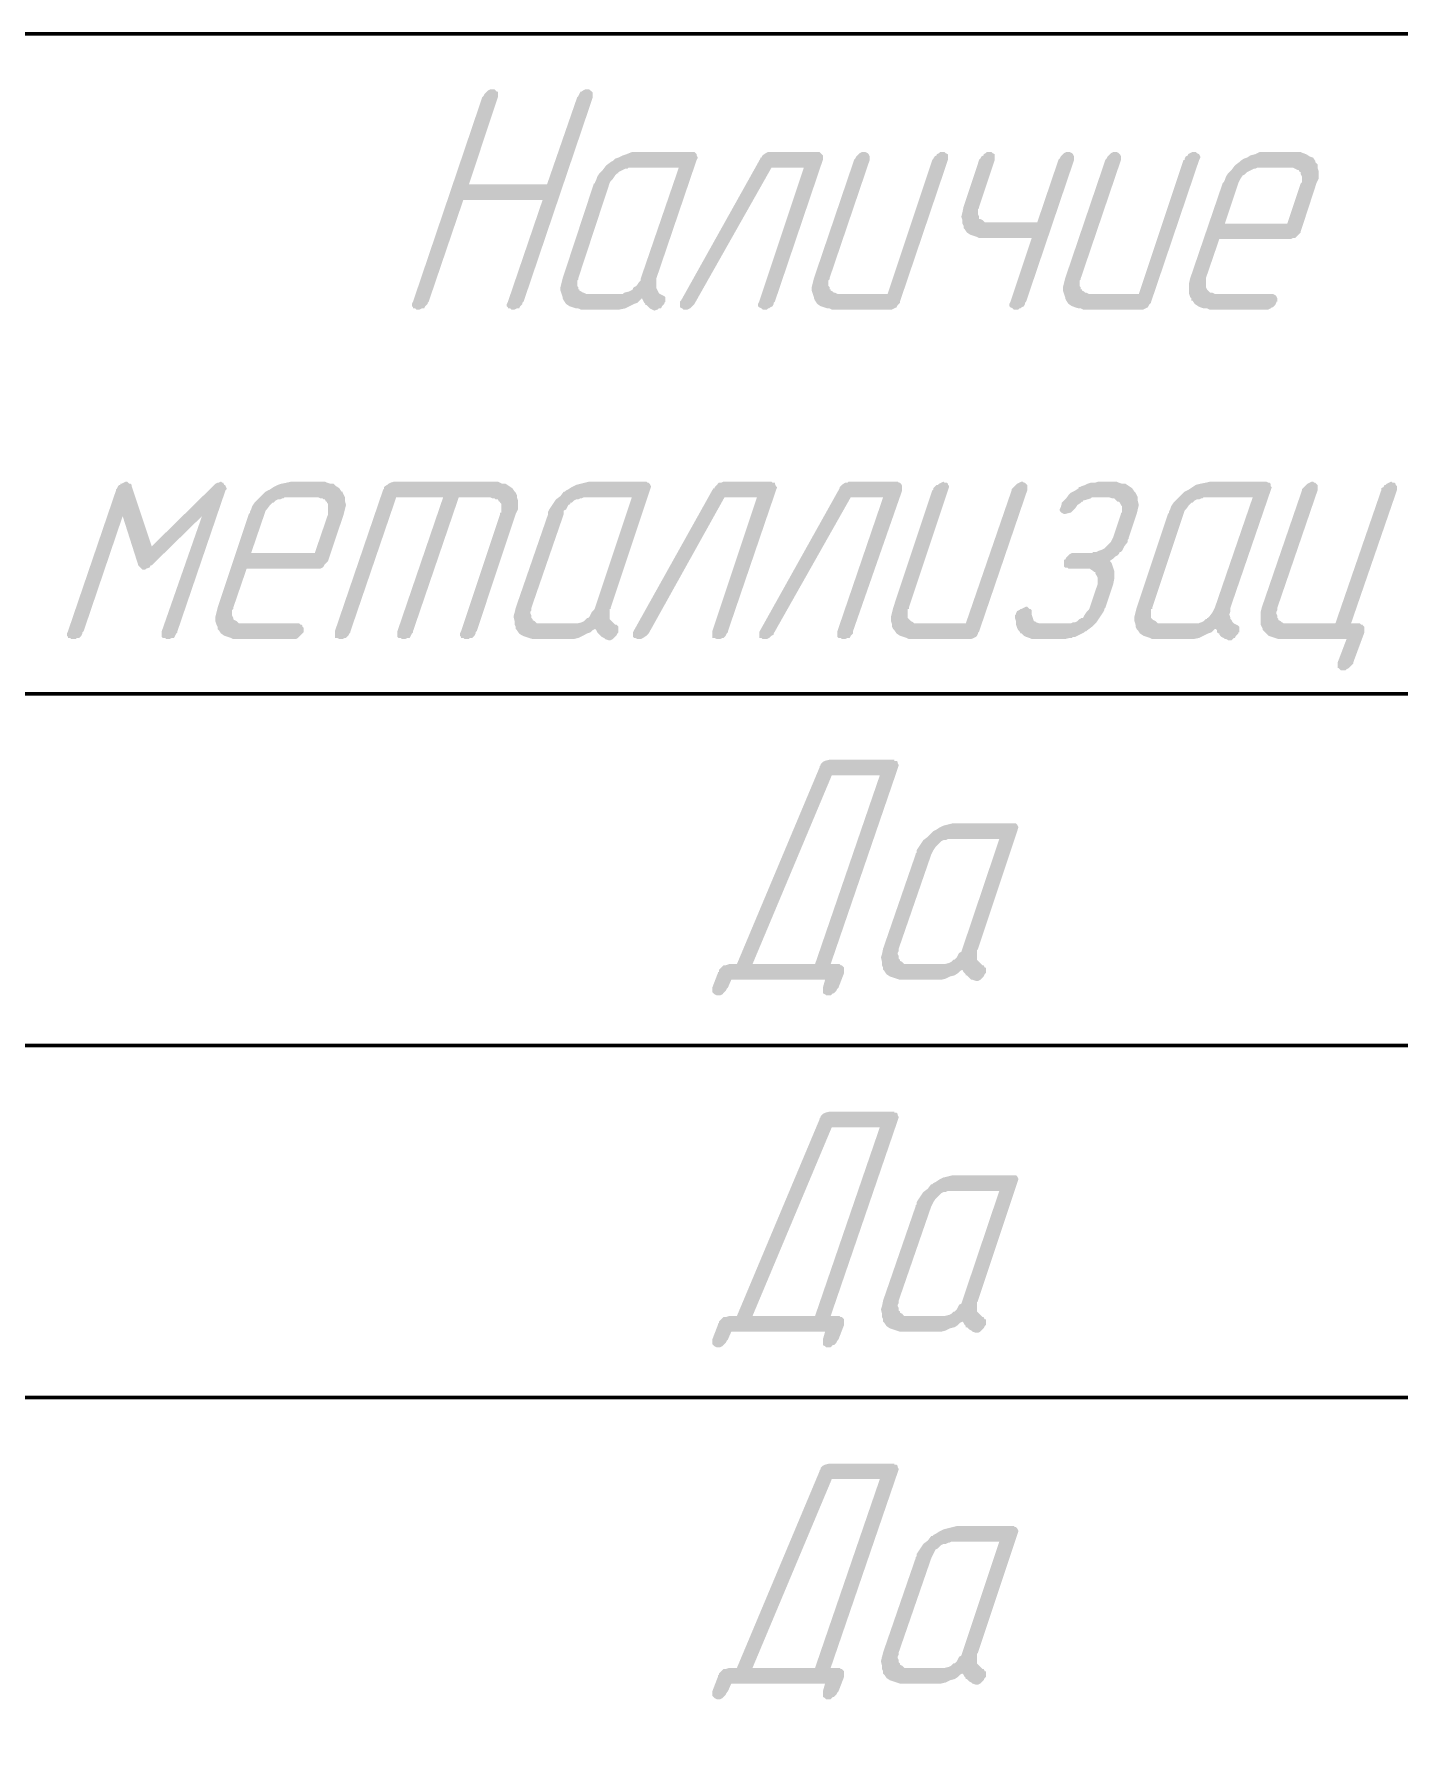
# Model space of a CAD drawing. Extents: x 260 to 1101, y 70 to 664.
# Drawn here: x 444.42 to 475.46, y 270.43 to 309.02 of the extents above; entities that cross this region are included whole.
import ezdxf

# ---------------------------------------------------------------- set-up
doc = ezdxf.new("R2010")
doc.units = 0
doc.header["$MEASUREMENT"] = 0
doc.layers.add('PDF _Геометрия', color=7, linetype='CONTINUOUS')
doc.layers.add('PDF _Сплошная заливка', color=7, linetype='CONTINUOUS')

msp = doc.modelspace()

# ---------------------------------------------------------------- hatches: boundary and pattern name
at = {"layer": 'PDF _Сплошная заливка', "transparency": 33554559}
for points in [[(457.055, 307.753), (457.08, 307.728), (457.106, 307.703), (457.106, 307.703), (457.131, 307.677), (457.131, 307.626), (457.131, 307.576), (455.557, 302.927), (455.532, 302.902), (455.532, 302.877), (455.481, 302.826), (455.455, 302.775), (455.43, 302.775), (455.405, 302.775), (455.354, 302.75), (455.303, 302.75), (455.303, 302.75), (455.278, 302.75), (455.252, 302.775), (455.201, 302.775), (455.201, 302.8), (455.176, 302.826), (455.176, 302.877), (455.201, 302.927), (455.989, 305.239), (454.186, 305.239), (453.399, 302.927), (453.373, 302.902), (453.373, 302.877), (453.322, 302.826), (453.297, 302.775), (453.272, 302.775), (453.246, 302.775), (453.196, 302.75), (453.145, 302.75), (453.145, 302.75), (453.119, 302.75), (453.094, 302.775), (453.043, 302.775), (453.043, 302.8), (453.018, 302.826), (453.018, 302.877), (453.043, 302.927), (454.617, 307.576), (454.617, 307.576), (454.643, 307.601), (454.668, 307.652), (454.719, 307.703), (454.719, 307.703), (454.719, 307.703), (454.744, 307.728), (454.795, 307.753), (454.846, 307.753), (454.871, 307.753), (454.897, 307.753), (454.922, 307.728), (454.948, 307.703), (454.973, 307.703), (454.973, 307.677), (454.973, 307.626), (454.973, 307.576), (454.313, 305.594), (456.09, 305.594), (456.776, 307.576), (456.776, 307.576), (456.801, 307.601), (456.826, 307.652), (456.852, 307.703), (456.877, 307.703), (456.877, 307.703), (456.903, 307.728), (456.953, 307.753), (457.004, 307.753), (457.03, 307.753)], [(462.286, 306.331), (462.311, 306.306), (462.336, 306.28), (462.362, 306.255), (462.362, 306.204), (462.362, 306.153), (461.27, 302.927), (461.245, 302.902), (461.245, 302.877), (461.219, 302.826), (461.168, 302.8), (461.143, 302.775), (461.118, 302.775), (461.092, 302.75), (461.016, 302.75), (461.016, 302.75), (460.991, 302.75), (460.965, 302.775), (460.914, 302.8), (460.914, 302.8), (460.889, 302.826), (460.889, 302.877), (460.914, 302.927), (461.93, 305.975), (461.194, 305.975), (459.442, 302.877), (459.442, 302.877), (459.442, 302.877), (459.391, 302.826), (459.34, 302.775), (459.289, 302.75), (459.239, 302.75), (459.239, 302.75), (459.188, 302.75), (459.162, 302.775), (459.112, 302.8), (459.112, 302.8), (459.112, 302.826), (459.112, 302.877), (459.112, 302.927), (459.137, 302.953), (460.94, 306.179), (460.94, 306.204), (460.965, 306.204), (460.991, 306.255), (461.067, 306.306), (461.118, 306.331), (461.168, 306.331), (462.26, 306.331)], [(465.129, 306.331), (465.155, 306.306), (465.206, 306.28), (465.206, 306.28), (465.206, 306.229), (465.206, 306.204), (465.206, 306.153), (464.114, 302.927), (464.114, 302.927), (464.114, 302.902), (464.088, 302.877), (464.063, 302.851), (464.038, 302.8), (463.987, 302.775), (463.936, 302.75), (463.885, 302.75), (462.565, 302.75), (462.514, 302.775), (462.463, 302.775), (462.387, 302.8), (462.311, 302.826), (462.235, 302.877), (462.184, 302.953), (462.184, 302.953), (462.159, 303.004), (462.159, 303.029), (462.133, 303.105), (462.108, 303.181), (462.108, 303.258), (462.133, 303.359), (462.159, 303.461), (463.073, 306.153), (463.073, 306.153), (463.098, 306.179), (463.123, 306.229), (463.149, 306.255), (463.174, 306.28), (463.2, 306.306), (463.25, 306.331), (463.301, 306.331), (463.301, 306.331), (463.327, 306.331), (463.377, 306.306), (463.403, 306.28), (463.403, 306.28), (463.428, 306.229), (463.428, 306.204), (463.428, 306.153), (462.514, 303.461), (462.514, 303.461), (462.514, 303.435), (462.489, 303.41), (462.489, 303.385), (462.489, 303.334), (462.489, 303.283), (462.514, 303.258), (462.514, 303.207), (462.539, 303.207), (462.539, 303.181), (462.59, 303.156), (462.616, 303.131), (462.641, 303.131), (462.692, 303.105), (462.743, 303.105), (463.834, 303.105), (464.85, 306.153), (464.85, 306.153), (464.875, 306.179), (464.901, 306.229), (464.952, 306.255), (464.952, 306.28), (465.002, 306.306), (465.028, 306.331), (465.079, 306.331), (465.104, 306.331)], [(467.973, 306.331), (468.024, 306.306), (468.049, 306.28), (468.049, 306.28), (468.075, 306.229), (468.075, 306.204), (468.075, 306.153), (466.983, 302.927), (466.958, 302.902), (466.958, 302.877), (466.932, 302.826), (466.881, 302.8), (466.856, 302.775), (466.831, 302.775), (466.805, 302.75), (466.729, 302.75), (466.729, 302.75), (466.704, 302.75), (466.678, 302.775), (466.627, 302.8), (466.627, 302.8), (466.602, 302.826), (466.602, 302.877), (466.627, 302.927), (467.11, 304.375), (465.967, 304.375), (465.916, 304.375), (465.866, 304.401), (465.79, 304.426), (465.713, 304.451), (465.637, 304.502), (465.586, 304.578), (465.586, 304.578), (465.561, 304.604), (465.561, 304.655), (465.536, 304.705), (465.536, 304.782), (465.51, 304.858), (465.536, 304.959), (465.561, 305.086), (465.916, 306.153), (465.916, 306.153), (465.942, 306.179), (465.967, 306.229), (466.018, 306.255), (466.018, 306.28), (466.069, 306.306), (466.094, 306.331), (466.145, 306.331), (466.17, 306.331), (466.196, 306.331), (466.221, 306.306), (466.272, 306.28), (466.272, 306.28), (466.272, 306.229), (466.272, 306.204), (466.272, 306.153), (465.916, 305.086), (465.916, 305.061), (465.916, 305.061), (465.891, 305.036), (465.891, 304.985), (465.891, 304.909), (465.916, 304.858), (465.916, 304.807), (465.942, 304.807), (465.942, 304.807), (465.993, 304.782), (466.018, 304.756), (466.043, 304.731), (466.094, 304.731), (466.145, 304.731), (467.237, 304.731), (467.719, 306.153), (467.719, 306.153), (467.745, 306.179), (467.77, 306.229), (467.795, 306.255), (467.821, 306.28), (467.846, 306.306), (467.897, 306.331), (467.948, 306.331)], [(470.842, 306.331), (470.868, 306.306), (470.919, 306.28), (470.919, 306.28), (470.944, 306.229), (470.944, 306.204), (470.919, 306.153), (469.827, 302.927), (469.827, 302.927), (469.827, 302.902), (469.801, 302.877), (469.776, 302.851), (469.751, 302.8), (469.7, 302.775), (469.649, 302.75), (469.598, 302.75), (468.278, 302.75), (468.227, 302.775), (468.176, 302.775), (468.1, 302.8), (468.024, 302.826), (467.948, 302.877), (467.897, 302.953), (467.897, 302.953), (467.872, 303.004), (467.872, 303.029), (467.846, 303.105), (467.821, 303.181), (467.821, 303.258), (467.846, 303.359), (467.872, 303.461), (468.786, 306.153), (468.786, 306.153), (468.811, 306.179), (468.836, 306.229), (468.862, 306.255), (468.887, 306.28), (468.913, 306.306), (468.963, 306.331), (469.014, 306.331), (469.04, 306.331), (469.04, 306.331), (469.09, 306.306), (469.116, 306.28), (469.116, 306.28), (469.141, 306.229), (469.141, 306.204), (469.141, 306.153), (468.227, 303.461), (468.227, 303.461), (468.227, 303.435), (468.202, 303.41), (468.202, 303.385), (468.202, 303.334), (468.202, 303.283), (468.227, 303.258), (468.227, 303.207), (468.253, 303.207), (468.253, 303.181), (468.303, 303.156), (468.329, 303.131), (468.354, 303.131), (468.405, 303.105), (468.456, 303.105), (469.547, 303.105), (470.563, 306.153), (470.588, 306.153), (470.588, 306.179), (470.614, 306.229), (470.665, 306.255), (470.665, 306.28), (470.715, 306.306), (470.766, 306.331), (470.792, 306.331), (470.817, 306.331)], [(448.701, 298.813), (448.727, 298.813), (448.752, 298.762), (448.778, 298.762), (448.778, 298.736), (448.803, 298.686), (448.803, 298.66), (448.778, 298.635), (447.686, 295.434), (447.686, 295.409), (447.66, 295.384), (447.635, 295.333), (447.61, 295.282), (447.584, 295.282), (447.559, 295.282), (447.508, 295.257), (447.457, 295.257), (447.457, 295.257), (447.432, 295.257), (447.406, 295.282), (447.356, 295.282), (447.33, 295.307), (447.33, 295.333), (447.33, 295.384), (447.33, 295.434), (448.244, 298.051), (447.102, 296.933), (447.102, 296.933), (447.076, 296.933), (447.051, 296.882), (446.975, 296.857), (446.949, 296.831), (446.924, 296.831), (446.899, 296.831), (446.873, 296.857), (446.848, 296.882), (446.822, 296.908), (446.797, 296.933), (446.441, 298.051), (445.553, 295.434), (445.527, 295.409), (445.527, 295.384), (445.502, 295.333), (445.451, 295.282), (445.451, 295.282), (445.4, 295.282), (445.375, 295.257), (445.299, 295.257), (445.299, 295.257), (445.274, 295.257), (445.248, 295.282), (445.197, 295.282), (445.197, 295.307), (445.172, 295.333), (445.172, 295.384), (445.197, 295.434), (446.289, 298.635), (446.289, 298.66), (446.315, 298.686), (446.34, 298.736), (446.365, 298.762), (446.391, 298.762), (446.391, 298.787), (446.416, 298.787), (446.467, 298.813), (446.518, 298.838), (446.543, 298.838), (446.569, 298.813), (446.594, 298.787), (446.594, 298.787), (446.619, 298.787), (446.645, 298.762), (446.645, 298.736), (447.102, 297.365), (448.498, 298.736), (448.498, 298.736), (448.498, 298.736), (448.549, 298.787), (448.6, 298.813), (448.625, 298.813), (448.676, 298.838), (448.676, 298.838)], [(455.024, 298.813), (455.075, 298.787), (455.151, 298.787), (455.227, 298.736), (455.303, 298.686), (455.354, 298.609), (455.354, 298.609), (455.379, 298.584), (455.405, 298.533), (455.405, 298.482), (455.43, 298.406), (455.43, 298.305), (455.43, 298.203), (455.379, 298.101), (454.491, 295.434), (454.465, 295.409), (454.465, 295.384), (454.44, 295.333), (454.389, 295.282), (454.364, 295.282), (454.338, 295.282), (454.313, 295.257), (454.237, 295.257), (454.237, 295.257), (454.211, 295.257), (454.186, 295.282), (454.135, 295.282), (454.135, 295.307), (454.11, 295.333), (454.11, 295.384), (454.135, 295.434), (455.024, 298.101), (455.024, 298.127), (455.049, 298.127), (455.049, 298.152), (455.049, 298.203), (455.049, 298.228), (455.049, 298.279), (455.049, 298.33), (455.024, 298.355), (455.024, 298.381), (454.998, 298.381), (454.973, 298.432), (454.922, 298.432), (454.897, 298.457), (454.846, 298.457), (454.795, 298.482), (454.084, 298.482), (453.043, 295.434), (453.043, 295.409), (453.018, 295.384), (452.992, 295.333), (452.967, 295.282), (452.942, 295.282), (452.916, 295.282), (452.865, 295.257), (452.815, 295.257), (452.815, 295.257), (452.789, 295.257), (452.764, 295.282), (452.713, 295.282), (452.688, 295.307), (452.688, 295.333), (452.688, 295.384), (452.688, 295.434), (453.729, 298.482), (452.662, 298.482), (451.621, 295.434), (451.621, 295.409), (451.596, 295.384), (451.571, 295.333), (451.52, 295.282), (451.52, 295.282), (451.494, 295.282), (451.444, 295.257), (451.393, 295.257), (451.393, 295.257), (451.367, 295.257), (451.317, 295.282), (451.266, 295.282), (451.266, 295.307), (451.266, 295.333), (451.266, 295.384), (451.266, 295.434), (452.358, 298.635), (452.358, 298.66), (452.383, 298.66), (452.383, 298.711), (452.408, 298.736), (452.459, 298.762), (452.485, 298.787), (452.535, 298.813), (452.612, 298.838), (454.973, 298.838)], [(461.219, 298.813), (461.27, 298.813), (461.27, 298.787), (461.295, 298.736), (461.321, 298.711), (461.295, 298.635), (460.203, 295.434), (460.203, 295.409), (460.178, 295.384), (460.153, 295.333), (460.102, 295.282), (460.102, 295.282), (460.077, 295.282), (460.026, 295.257), (459.975, 295.257), (459.95, 295.257), (459.95, 295.257), (459.899, 295.282), (459.848, 295.282), (459.848, 295.307), (459.848, 295.333), (459.848, 295.384), (459.848, 295.434), (460.864, 298.482), (460.127, 298.482), (458.401, 295.384), (458.401, 295.384), (458.375, 295.358), (458.35, 295.333), (458.274, 295.282), (458.223, 295.257), (458.172, 295.257), (458.172, 295.257), (458.147, 295.257), (458.096, 295.282), (458.071, 295.282), (458.045, 295.307), (458.045, 295.333), (458.045, 295.384), (458.045, 295.409), (458.071, 295.46), (459.873, 298.686), (459.899, 298.686), (459.899, 298.711), (459.95, 298.762), (460, 298.813), (460.051, 298.813), (460.102, 298.838), (461.194, 298.838)], [(464.088, 298.813), (464.114, 298.813), (464.139, 298.787), (464.165, 298.736), (464.165, 298.711), (464.165, 298.635), (463.047, 295.434), (463.047, 295.409), (463.047, 295.384), (462.997, 295.333), (462.971, 295.282), (462.946, 295.282), (462.92, 295.282), (462.87, 295.257), (462.819, 295.257), (462.819, 295.257), (462.793, 295.257), (462.768, 295.282), (462.717, 295.282), (462.692, 295.307), (462.692, 295.333), (462.692, 295.384), (462.692, 295.434), (463.733, 298.482), (462.997, 298.482), (461.245, 295.384), (461.245, 295.384), (461.245, 295.358), (461.194, 295.333), (461.143, 295.282), (461.092, 295.257), (461.041, 295.257), (461.016, 295.257), (460.991, 295.257), (460.965, 295.282), (460.914, 295.282), (460.914, 295.307), (460.914, 295.333), (460.914, 295.384), (460.914, 295.409), (460.94, 295.46), (462.743, 298.686), (462.743, 298.686), (462.743, 298.711), (462.793, 298.762), (462.87, 298.813), (462.92, 298.813), (462.946, 298.838), (464.063, 298.838)], [(466.932, 298.813), (466.958, 298.813), (466.983, 298.787), (467.008, 298.762), (467.008, 298.736), (467.008, 298.711), (467.008, 298.635), (465.916, 295.434), (465.916, 295.409), (465.891, 295.409), (465.891, 295.384), (465.866, 295.333), (465.84, 295.307), (465.79, 295.282), (465.739, 295.257), (465.663, 295.257), (464.368, 295.257), (464.317, 295.257), (464.266, 295.282), (464.19, 295.307), (464.114, 295.333), (464.038, 295.384), (463.987, 295.46), (463.987, 295.46), (463.961, 295.485), (463.936, 295.536), (463.936, 295.587), (463.911, 295.663), (463.911, 295.765), (463.936, 295.866), (463.961, 295.968), (464.85, 298.635), (464.875, 298.66), (464.875, 298.686), (464.901, 298.711), (464.952, 298.762), (464.977, 298.762), (465.002, 298.787), (465.053, 298.813), (465.104, 298.838), (465.104, 298.838), (465.129, 298.813), (465.18, 298.813), (465.206, 298.787), (465.206, 298.762), (465.231, 298.736), (465.231, 298.711), (465.206, 298.635), (464.317, 295.968), (464.317, 295.942), (464.291, 295.942), (464.291, 295.917), (464.291, 295.866), (464.291, 295.841), (464.291, 295.79), (464.291, 295.739), (464.317, 295.714), (464.342, 295.688), (464.342, 295.688), (464.368, 295.663), (464.418, 295.638), (464.444, 295.612), (464.495, 295.612), (464.545, 295.612), (465.612, 295.612), (466.653, 298.635), (466.653, 298.66), (466.678, 298.686), (466.704, 298.711), (466.754, 298.762), (466.754, 298.762), (466.78, 298.787), (466.831, 298.813), (466.881, 298.838), (466.907, 298.838)], [(469.09, 298.813), (469.167, 298.787), (469.243, 298.787), (469.319, 298.736), (469.395, 298.686), (469.446, 298.609), (469.446, 298.609), (469.471, 298.584), (469.497, 298.533), (469.522, 298.482), (469.522, 298.406), (469.547, 298.305), (469.522, 298.203), (469.497, 298.101), (469.319, 297.568), (469.319, 297.568), (469.319, 297.543), (469.294, 297.517), (469.294, 297.466), (469.217, 297.365), (469.167, 297.263), (469.167, 297.263), (469.141, 297.238), (469.116, 297.238), (469.09, 297.187), (469.065, 297.162), (469.014, 297.136), (468.963, 297.085), (468.887, 297.035), (468.887, 297.035), (468.913, 297.009), (468.938, 296.958), (468.963, 296.882), (468.989, 296.806), (468.989, 296.73), (468.989, 296.628), (468.963, 296.501), (468.786, 295.968), (468.76, 295.942), (468.76, 295.917), (468.735, 295.866), (468.684, 295.79), (468.633, 295.714), (468.583, 295.638), (468.481, 295.536), (468.379, 295.46), (468.379, 295.46), (468.354, 295.434), (468.329, 295.434), (468.303, 295.409), (468.253, 295.384), (468.202, 295.358), (468.151, 295.333), (468.1, 295.307), (468.075, 295.307), (468.049, 295.307), (468.024, 295.282), (467.973, 295.282), (467.872, 295.257), (467.77, 295.257), (467.211, 295.257), (467.161, 295.257), (467.11, 295.257), (467.059, 295.282), (466.983, 295.307), (466.932, 295.333), (466.881, 295.384), (466.881, 295.384), (466.856, 295.384), (466.831, 295.434), (466.805, 295.46), (466.78, 295.511), (466.754, 295.587), (466.754, 295.663), (466.729, 295.739), (466.729, 295.815), (466.754, 295.815), (466.754, 295.841), (466.78, 295.892), (466.831, 295.917), (466.831, 295.917), (466.856, 295.942), (466.881, 295.942), (466.932, 295.968), (466.983, 295.993), (467.008, 295.993), (467.034, 295.968), (467.059, 295.942), (467.084, 295.942), (467.11, 295.917), (467.11, 295.866), (467.11, 295.866), (467.11, 295.841), (467.11, 295.815), (467.135, 295.739), (467.161, 295.663), (467.186, 295.663), (467.211, 295.638), (467.288, 295.612), (467.364, 295.612), (467.922, 295.612), (467.973, 295.612), (467.999, 295.612), (468.049, 295.638), (468.1, 295.638), (468.151, 295.663), (468.202, 295.714), (468.227, 295.714), (468.227, 295.739), (468.278, 295.739), (468.303, 295.79), (468.354, 295.866), (468.405, 295.917), (468.43, 295.968), (468.608, 296.501), (468.608, 296.501), (468.608, 296.527), (468.608, 296.552), (468.608, 296.577), (468.608, 296.628), (468.608, 296.654), (468.583, 296.704), (468.557, 296.755), (468.557, 296.755), (468.557, 296.781), (468.532, 296.781), (468.506, 296.806), (468.43, 296.857), (468.379, 296.857), (468.329, 296.857), (467.948, 296.857), (467.922, 296.882), (467.872, 296.882), (467.846, 296.908), (467.846, 296.933), (467.846, 296.958), (467.846, 296.984), (467.846, 297.035), (467.846, 297.06), (467.872, 297.06), (467.897, 297.111), (467.922, 297.136), (467.948, 297.162), (467.973, 297.187), (468.024, 297.212), (468.1, 297.212), (468.481, 297.212), (468.506, 297.238), (468.532, 297.238), (468.583, 297.238), (468.633, 297.263), (468.71, 297.289), (468.76, 297.314), (468.76, 297.314), (468.786, 297.339), (468.811, 297.365), (468.836, 297.39), (468.913, 297.466), (468.938, 297.517), (468.963, 297.568), (469.141, 298.101), (469.141, 298.127), (469.167, 298.127), (469.167, 298.152), (469.167, 298.203), (469.167, 298.228), (469.167, 298.279), (469.141, 298.305), (469.116, 298.355), (469.116, 298.355), (469.09, 298.381), (469.065, 298.381), (469.04, 298.406), (469.014, 298.432), (468.989, 298.457), (468.938, 298.457), (468.862, 298.482), (468.481, 298.482), (468.456, 298.457), (468.379, 298.432), (468.278, 298.406), (468.278, 298.406), (468.278, 298.381), (468.253, 298.381), (468.227, 298.355), (468.151, 298.305), (468.1, 298.228), (468.075, 298.203), (468.075, 298.203), (468.049, 298.178), (467.999, 298.127), (467.973, 298.127), (467.872, 298.101), (467.872, 298.101), (467.846, 298.101), (467.795, 298.127), (467.77, 298.152), (467.77, 298.152), (467.745, 298.178), (467.745, 298.203), (467.77, 298.254), (467.795, 298.33), (467.795, 298.355), (467.821, 298.381), (467.846, 298.406), (467.897, 298.457), (467.948, 298.533), (467.999, 298.584), (468.1, 298.635), (468.176, 298.686), (468.176, 298.711), (468.202, 298.711), (468.253, 298.736), (468.329, 298.762), (468.379, 298.787), (468.456, 298.813), (468.557, 298.813), (468.633, 298.838), (469.04, 298.838)], [(475.311, 298.813), (475.362, 298.813), (475.387, 298.787), (475.387, 298.762), (475.413, 298.736), (475.413, 298.711), (475.413, 298.635), (474.372, 295.612), (474.575, 295.612), (474.6, 295.587), (474.626, 295.587), (474.651, 295.561), (474.676, 295.536), (474.676, 295.485), (474.676, 295.409), (474.422, 294.723), (474.422, 294.698), (474.397, 294.672), (474.372, 294.647), (474.321, 294.596), (474.321, 294.596), (474.27, 294.571), (474.245, 294.545), (474.194, 294.545), (474.169, 294.545), (474.143, 294.545), (474.118, 294.571), (474.092, 294.596), (474.067, 294.596), (474.067, 294.622), (474.067, 294.672), (474.067, 294.723), (474.27, 295.257), (472.772, 295.257), (472.721, 295.257), (472.645, 295.282), (472.569, 295.307), (472.493, 295.333), (472.442, 295.384), (472.366, 295.46), (472.366, 295.46), (472.366, 295.485), (472.34, 295.536), (472.315, 295.587), (472.315, 295.663), (472.315, 295.765), (472.315, 295.866), (472.34, 295.968), (473.255, 298.635), (473.255, 298.66), (473.28, 298.686), (473.305, 298.711), (473.356, 298.762), (473.356, 298.762), (473.381, 298.787), (473.432, 298.813), (473.483, 298.838), (473.508, 298.838), (473.534, 298.813), (473.559, 298.813), (473.585, 298.787), (473.61, 298.762), (473.61, 298.736), (473.61, 298.711), (473.61, 298.635), (472.696, 295.968), (472.696, 295.942), (472.696, 295.942), (472.696, 295.917), (472.671, 295.866), (472.671, 295.841), (472.696, 295.79), (472.696, 295.739), (472.721, 295.714), (472.721, 295.688), (472.721, 295.688), (472.772, 295.663), (472.797, 295.638), (472.848, 295.612), (472.899, 295.612), (472.924, 295.612), (474.016, 295.612), (475.057, 298.635), (475.057, 298.66), (475.057, 298.686), (475.108, 298.711), (475.134, 298.762), (475.159, 298.762), (475.184, 298.787), (475.235, 298.813), (475.286, 298.838), (475.286, 298.838)]]:
    msp.add_hatch(color=256, dxfattribs=at).paths.add_polyline_path(points)
h = msp.add_hatch(color=256, dxfattribs=at)
h.paths.add_polyline_path([(459.086, 305.975), (457.969, 305.975), (457.944, 305.975), (457.918, 305.95), (457.868, 305.95), (457.817, 305.925), (457.766, 305.899), (457.715, 305.874), (457.715, 305.848), (457.69, 305.848), (457.664, 305.823), (457.639, 305.798), (457.588, 305.721), (457.537, 305.671), (457.512, 305.62), (456.801, 303.461), (456.801, 303.461), (456.801, 303.435), (456.776, 303.41), (456.776, 303.385), (456.776, 303.334), (456.776, 303.283), (456.801, 303.258), (456.801, 303.207), (456.826, 303.207), (456.826, 303.181), (456.877, 303.156), (456.903, 303.131), (456.928, 303.131), (456.979, 303.105), (457.03, 303.105), (457.766, 303.105), (457.817, 303.105), (457.842, 303.131), (457.944, 303.156), (457.994, 303.181), (458.045, 303.207), (458.045, 303.207), (458.045, 303.232), (458.071, 303.258), (458.121, 303.283), (458.172, 303.359), (458.223, 303.41), (458.223, 303.461)], flags=0)
h.paths.add_polyline_path([(459.442, 306.331), (459.467, 306.306), (459.493, 306.28), (459.493, 306.255), (459.518, 306.204), (459.493, 306.153), (458.578, 303.461), (458.578, 303.461), (458.578, 303.435), (458.578, 303.41), (458.578, 303.385), (458.578, 303.308), (458.578, 303.232), (458.578, 303.232), (458.578, 303.232), (458.604, 303.181), (458.629, 303.131), (458.655, 303.105), (458.705, 303.08), (458.705, 303.08), (458.705, 303.08), (458.756, 303.054), (458.782, 303.029), (458.782, 303.004), (458.782, 302.953), (458.782, 302.927), (458.756, 302.902), (458.756, 302.877), (458.705, 302.826), (458.68, 302.775), (458.655, 302.775), (458.629, 302.775), (458.604, 302.75), (458.528, 302.724), (458.477, 302.75), (458.477, 302.75), (458.426, 302.775), (458.401, 302.8), (458.35, 302.851), (458.325, 302.851), (458.325, 302.877), (458.299, 302.902), (458.299, 302.902), (458.274, 302.953), (458.248, 303.004), (458.223, 302.978), (458.198, 302.953), (458.147, 302.902), (458.071, 302.877), (457.969, 302.826), (457.868, 302.775), (457.741, 302.75), (457.639, 302.75), (456.852, 302.75), (456.801, 302.775), (456.75, 302.775), (456.674, 302.8), (456.598, 302.826), (456.522, 302.877), (456.471, 302.953), (456.471, 302.953), (456.446, 303.004), (456.446, 303.029), (456.42, 303.105), (456.395, 303.181), (456.395, 303.258), (456.42, 303.359), (456.446, 303.461), (457.157, 305.62), (457.182, 305.62), (457.182, 305.645), (457.207, 305.696), (457.233, 305.772), (457.284, 305.848), (457.36, 305.925), (457.436, 306.026), (457.537, 306.102), (457.537, 306.102), (457.588, 306.128), (457.639, 306.179), (457.715, 306.204), (457.817, 306.255), (457.893, 306.28), (458.02, 306.331), (458.121, 306.331), (459.416, 306.331)], flags=0)
h = msp.add_hatch(color=256, dxfattribs=at)
h.paths.add_polyline_path([(473.001, 305.975), (472.264, 305.975), (472.239, 305.975), (472.188, 305.95), (472.163, 305.95), (472.112, 305.925), (472.061, 305.899), (472.01, 305.874), (471.985, 305.848), (471.985, 305.848), (471.96, 305.823), (471.909, 305.798), (471.858, 305.721), (471.833, 305.671), (471.807, 305.62), (471.503, 304.705), (472.924, 304.705), (473.229, 305.62), (473.229, 305.62), (473.255, 305.645), (473.255, 305.671), (473.255, 305.696), (473.255, 305.747), (473.255, 305.772), (473.229, 305.823), (473.229, 305.874), (473.229, 305.874), (473.204, 305.874), (473.178, 305.925), (473.153, 305.925), (473.102, 305.95), (473.051, 305.975)], flags=0)
h.paths.add_polyline_path([(473.229, 306.331), (473.28, 306.306), (473.356, 306.28), (473.432, 306.229), (473.508, 306.204), (473.559, 306.128), (473.559, 306.102), (473.585, 306.077), (473.61, 306.052), (473.61, 305.975), (473.635, 305.899), (473.635, 305.823), (473.635, 305.721), (473.585, 305.62), (473.229, 304.528), (473.229, 304.528), (473.229, 304.502), (473.204, 304.477), (473.178, 304.451), (473.153, 304.426), (473.102, 304.375), (473.051, 304.375), (473.001, 304.35), (471.376, 304.35), (471.071, 303.461), (471.071, 303.461), (471.071, 303.435), (471.071, 303.41), (471.071, 303.385), (471.071, 303.334), (471.071, 303.283), (471.071, 303.258), (471.096, 303.207), (471.096, 303.207), (471.122, 303.181), (471.147, 303.156), (471.172, 303.131), (471.223, 303.131), (471.274, 303.105), (471.325, 303.105), (472.569, 303.105), (472.594, 303.105), (472.645, 303.08), (472.671, 303.054), (472.671, 303.054), (472.696, 303.004), (472.696, 302.978), (472.696, 302.927), (472.671, 302.927), (472.671, 302.902), (472.645, 302.851), (472.594, 302.8), (472.569, 302.8), (472.544, 302.775), (472.493, 302.75), (472.442, 302.75), (471.147, 302.75), (471.096, 302.775), (471.02, 302.775), (470.944, 302.8), (470.893, 302.826), (470.817, 302.877), (470.766, 302.953), (470.741, 302.953), (470.741, 303.004), (470.715, 303.029), (470.69, 303.105), (470.69, 303.181), (470.69, 303.258), (470.69, 303.359), (470.715, 303.461), (471.452, 305.62), (471.452, 305.62), (471.477, 305.645), (471.503, 305.696), (471.528, 305.772), (471.579, 305.848), (471.655, 305.925), (471.731, 306.026), (471.833, 306.102), (471.833, 306.102), (471.858, 306.128), (471.934, 306.179), (472.01, 306.204), (472.087, 306.255), (472.188, 306.28), (472.29, 306.331), (472.417, 306.331), (473.178, 306.331)], flags=0)
h = msp.add_hatch(color=256, dxfattribs=at)
h.paths.add_polyline_path([(450.885, 298.482), (450.123, 298.482), (450.098, 298.457), (450.072, 298.457), (450.022, 298.432), (449.971, 298.432), (449.92, 298.406), (449.869, 298.355), (449.869, 298.355), (449.844, 298.355), (449.819, 298.33), (449.793, 298.305), (449.717, 298.203), (449.692, 298.178), (449.666, 298.101), (449.362, 297.212), (450.809, 297.212), (451.113, 298.101), (451.113, 298.127), (451.113, 298.127), (451.113, 298.152), (451.113, 298.203), (451.113, 298.228), (451.113, 298.279), (451.113, 298.33), (451.088, 298.355), (451.088, 298.381), (451.063, 298.381), (451.037, 298.432), (451.012, 298.432), (450.987, 298.457), (450.936, 298.457)], flags=0)
h.paths.add_polyline_path([(451.088, 298.813), (451.164, 298.787), (451.24, 298.787), (451.291, 298.736), (451.367, 298.686), (451.418, 298.609), (451.444, 298.609), (451.444, 298.584), (451.469, 298.533), (451.494, 298.482), (451.494, 298.406), (451.52, 298.305), (451.494, 298.203), (451.469, 298.101), (451.113, 297.035), (451.113, 297.035), (451.088, 297.009), (451.063, 296.984), (451.037, 296.958), (451.012, 296.908), (450.987, 296.882), (450.936, 296.857), (450.86, 296.857), (449.26, 296.857), (448.955, 295.968), (448.955, 295.942), (448.955, 295.942), (448.93, 295.917), (448.93, 295.866), (448.93, 295.841), (448.93, 295.79), (448.955, 295.739), (448.955, 295.714), (448.981, 295.688), (448.981, 295.688), (449.031, 295.663), (449.057, 295.638), (449.082, 295.612), (449.133, 295.612), (449.184, 295.612), (450.453, 295.612), (450.479, 295.587), (450.504, 295.587), (450.529, 295.561), (450.529, 295.536), (450.555, 295.511), (450.555, 295.46), (450.555, 295.434), (450.555, 295.409), (450.529, 295.384), (450.504, 295.358), (450.453, 295.307), (450.453, 295.307), (450.428, 295.282), (450.377, 295.257), (450.326, 295.257), (449.006, 295.257), (448.955, 295.257), (448.904, 295.282), (448.828, 295.307), (448.752, 295.333), (448.676, 295.384), (448.625, 295.46), (448.625, 295.46), (448.6, 295.485), (448.6, 295.536), (448.574, 295.587), (448.549, 295.663), (448.549, 295.765), (448.574, 295.866), (448.6, 295.968), (449.311, 298.101), (449.336, 298.127), (449.336, 298.152), (449.362, 298.203), (449.387, 298.279), (449.438, 298.355), (449.514, 298.432), (449.59, 298.508), (449.692, 298.609), (449.692, 298.609), (449.742, 298.635), (449.793, 298.66), (449.869, 298.711), (449.971, 298.762), (450.047, 298.787), (450.174, 298.813), (450.276, 298.838), (451.037, 298.838)], flags=0)
h = msp.add_hatch(color=256, dxfattribs=at)
h.paths.add_polyline_path([(458.02, 298.482), (456.928, 298.482), (456.877, 298.457), (456.852, 298.457), (456.801, 298.432), (456.75, 298.432), (456.7, 298.406), (456.649, 298.355), (456.649, 298.355), (456.623, 298.355), (456.623, 298.33), (456.573, 298.305), (456.522, 298.203), (456.471, 298.178), (456.471, 298.101), (455.735, 295.968), (455.735, 295.942), (455.735, 295.942), (455.735, 295.917), (455.709, 295.866), (455.709, 295.841), (455.735, 295.79), (455.735, 295.739), (455.76, 295.714), (455.76, 295.688), (455.76, 295.688), (455.811, 295.663), (455.836, 295.638), (455.862, 295.612), (455.912, 295.612), (455.963, 295.612), (456.725, 295.612), (456.75, 295.612), (456.776, 295.612), (456.877, 295.638), (456.928, 295.663), (456.979, 295.714), (456.979, 295.714), (457.004, 295.739), (457.03, 295.739), (457.055, 295.765), (457.106, 295.866), (457.157, 295.917), (457.182, 295.968)], flags=0)
h.paths.add_polyline_path([(458.375, 298.813), (458.401, 298.813), (458.426, 298.787), (458.452, 298.736), (458.452, 298.711), (458.426, 298.635), (457.537, 295.968), (457.537, 295.942), (457.512, 295.942), (457.512, 295.917), (457.512, 295.892), (457.512, 295.815), (457.512, 295.739), (457.512, 295.739), (457.512, 295.714), (457.537, 295.688), (457.588, 295.638), (457.614, 295.612), (457.639, 295.587), (457.639, 295.587), (457.664, 295.587), (457.69, 295.561), (457.715, 295.536), (457.715, 295.511), (457.715, 295.46), (457.715, 295.409), (457.715, 295.409), (457.69, 295.384), (457.664, 295.333), (457.614, 295.282), (457.614, 295.282), (457.588, 295.257), (457.537, 295.231), (457.487, 295.231), (457.41, 295.257), (457.41, 295.257), (457.385, 295.282), (457.334, 295.307), (457.284, 295.358), (457.284, 295.358), (457.258, 295.384), (457.258, 295.384), (457.233, 295.409), (457.207, 295.46), (457.182, 295.485), (457.182, 295.485), (457.131, 295.46), (457.08, 295.409), (457.004, 295.384), (456.903, 295.333), (456.801, 295.282), (456.7, 295.257), (456.573, 295.257), (455.811, 295.257), (455.76, 295.257), (455.684, 295.282), (455.608, 295.307), (455.532, 295.333), (455.455, 295.384), (455.405, 295.46), (455.405, 295.46), (455.379, 295.485), (455.379, 295.536), (455.354, 295.587), (455.354, 295.663), (455.328, 295.765), (455.354, 295.866), (455.379, 295.968), (456.116, 298.101), (456.116, 298.127), (456.116, 298.152), (456.141, 298.203), (456.192, 298.279), (456.242, 298.355), (456.293, 298.432), (456.395, 298.508), (456.471, 298.609), (456.496, 298.609), (456.522, 298.635), (456.573, 298.66), (456.649, 298.711), (456.75, 298.762), (456.852, 298.787), (456.953, 298.813), (457.055, 298.838), (458.35, 298.838)], flags=0)
h = msp.add_hatch(color=256, dxfattribs=at)
h.paths.add_polyline_path([(472.137, 298.482), (471.02, 298.482), (470.995, 298.457), (470.969, 298.457), (470.919, 298.432), (470.868, 298.432), (470.817, 298.406), (470.766, 298.355), (470.766, 298.355), (470.741, 298.355), (470.715, 298.33), (470.69, 298.305), (470.614, 298.203), (470.588, 298.178), (470.563, 298.101), (469.852, 295.968), (469.852, 295.942), (469.827, 295.942), (469.827, 295.917), (469.827, 295.866), (469.827, 295.841), (469.827, 295.79), (469.827, 295.739), (469.852, 295.714), (469.878, 295.688), (469.878, 295.688), (469.928, 295.663), (469.954, 295.638), (469.979, 295.612), (470.03, 295.612), (470.081, 295.612), (470.817, 295.612), (470.842, 295.612), (470.893, 295.612), (470.969, 295.638), (471.02, 295.663), (471.071, 295.714), (471.096, 295.714), (471.096, 295.739), (471.122, 295.739), (471.147, 295.765), (471.223, 295.866), (471.249, 295.917), (471.274, 295.968)], flags=0)
h.paths.add_polyline_path([(472.493, 298.813), (472.518, 298.813), (472.544, 298.787), (472.544, 298.736), (472.569, 298.711), (472.544, 298.635), (471.629, 295.968), (471.629, 295.942), (471.629, 295.942), (471.629, 295.917), (471.629, 295.892), (471.604, 295.815), (471.629, 295.739), (471.629, 295.739), (471.629, 295.714), (471.655, 295.688), (471.68, 295.638), (471.706, 295.612), (471.756, 295.587), (471.756, 295.587), (471.756, 295.587), (471.807, 295.561), (471.833, 295.536), (471.833, 295.511), (471.833, 295.46), (471.833, 295.409), (471.807, 295.409), (471.807, 295.384), (471.756, 295.333), (471.731, 295.282), (471.706, 295.282), (471.68, 295.257), (471.655, 295.231), (471.579, 295.231), (471.528, 295.257), (471.503, 295.257), (471.477, 295.282), (471.426, 295.307), (471.376, 295.358), (471.376, 295.358), (471.376, 295.384), (471.35, 295.384), (471.325, 295.409), (471.325, 295.46), (471.299, 295.485), (471.274, 295.485), (471.249, 295.46), (471.198, 295.409), (471.122, 295.384), (471.02, 295.333), (470.919, 295.282), (470.792, 295.257), (470.665, 295.257), (469.903, 295.257), (469.852, 295.257), (469.801, 295.282), (469.725, 295.307), (469.649, 295.333), (469.573, 295.384), (469.522, 295.46), (469.522, 295.46), (469.497, 295.485), (469.471, 295.536), (469.471, 295.587), (469.446, 295.663), (469.446, 295.765), (469.471, 295.866), (469.497, 295.968), (470.208, 298.101), (470.233, 298.127), (470.233, 298.152), (470.258, 298.203), (470.284, 298.279), (470.335, 298.355), (470.411, 298.432), (470.487, 298.508), (470.588, 298.609), (470.588, 298.609), (470.639, 298.635), (470.69, 298.66), (470.766, 298.711), (470.842, 298.762), (470.944, 298.787), (471.071, 298.813), (471.172, 298.838), (472.442, 298.838)], flags=0)
h = msp.add_hatch(color=256, dxfattribs=at)
h.paths.add_polyline_path([(463.657, 292.158), (462.565, 292.158), (460.762, 287.865), (462.184, 287.865)], flags=0)
h.paths.add_polyline_path([(463.987, 292.488), (464.038, 292.488), (464.063, 292.463), (464.063, 292.437), (464.088, 292.386), (464.063, 292.31), (462.539, 287.865), (462.717, 287.865), (462.743, 287.865), (462.768, 287.84), (462.793, 287.84), (462.819, 287.814), (462.844, 287.789), (462.844, 287.738), (462.844, 287.662), (462.717, 287.332), (462.717, 287.332), (462.692, 287.306), (462.666, 287.256), (462.616, 287.205), (462.59, 287.205), (462.565, 287.179), (462.539, 287.154), (462.489, 287.154), (462.463, 287.154), (462.438, 287.154), (462.413, 287.179), (462.362, 287.205), (462.362, 287.205), (462.362, 287.23), (462.362, 287.281), (462.362, 287.332), (462.413, 287.51), (460.28, 287.51), (460.203, 287.332), (460.203, 287.332), (460.178, 287.306), (460.153, 287.256), (460.102, 287.205), (460.102, 287.205), (460.077, 287.179), (460.026, 287.154), (459.975, 287.154), (459.975, 287.154), (459.95, 287.154), (459.899, 287.179), (459.873, 287.205), (459.873, 287.205), (459.848, 287.23), (459.848, 287.281), (459.848, 287.332), (459.975, 287.662), (459.975, 287.687), (460, 287.687), (460, 287.738), (460.026, 287.764), (460.051, 287.789), (460.102, 287.84), (460.153, 287.84), (460.229, 287.865), (460.407, 287.865), (462.286, 292.336), (462.286, 292.361), (462.311, 292.386), (462.311, 292.412), (462.362, 292.463), (462.413, 292.488), (462.514, 292.513), (463.987, 292.513)], flags=0)
h = msp.add_hatch(color=256, dxfattribs=at)
h.paths.add_polyline_path([(466.374, 290.71), (465.282, 290.71), (465.231, 290.71), (465.206, 290.71), (465.155, 290.685), (465.104, 290.685), (465.053, 290.659), (465.002, 290.608), (465.002, 290.608), (464.977, 290.583), (464.977, 290.583), (464.926, 290.532), (464.875, 290.456), (464.85, 290.405), (464.825, 290.354), (464.088, 288.221), (464.088, 288.195), (464.088, 288.195), (464.088, 288.17), (464.063, 288.119), (464.063, 288.094), (464.088, 288.043), (464.088, 287.992), (464.114, 287.967), (464.114, 287.941), (464.114, 287.941), (464.165, 287.916), (464.19, 287.891), (464.215, 287.865), (464.266, 287.865), (464.317, 287.865), (465.079, 287.865), (465.104, 287.865), (465.129, 287.865), (465.231, 287.891), (465.282, 287.916), (465.332, 287.967), (465.332, 287.967), (465.358, 287.967), (465.383, 287.992), (465.409, 288.018), (465.459, 288.119), (465.51, 288.145), (465.536, 288.221)], flags=0)
h.paths.add_polyline_path([(466.729, 291.066), (466.754, 291.066), (466.78, 291.04), (466.805, 290.989), (466.805, 290.964), (466.78, 290.888), (465.891, 288.221), (465.891, 288.195), (465.866, 288.195), (465.866, 288.17), (465.866, 288.145), (465.866, 288.068), (465.866, 287.992), (465.866, 287.967), (465.866, 287.967), (465.891, 287.941), (465.942, 287.891), (465.967, 287.865), (465.993, 287.84), (465.993, 287.84), (466.018, 287.84), (466.043, 287.789), (466.069, 287.789), (466.069, 287.738), (466.069, 287.713), (466.069, 287.662), (466.069, 287.662), (466.043, 287.637), (466.018, 287.586), (465.967, 287.535), (465.967, 287.535), (465.942, 287.51), (465.891, 287.484), (465.84, 287.484), (465.764, 287.51), (465.764, 287.51), (465.739, 287.51), (465.688, 287.56), (465.637, 287.611), (465.637, 287.611), (465.612, 287.611), (465.612, 287.637), (465.586, 287.662), (465.561, 287.687), (465.536, 287.738), (465.536, 287.738), (465.485, 287.713), (465.434, 287.662), (465.358, 287.611), (465.256, 287.586), (465.155, 287.535), (465.053, 287.51), (464.926, 287.51), (464.165, 287.51), (464.114, 287.51), (464.038, 287.535), (463.961, 287.56), (463.885, 287.586), (463.809, 287.637), (463.758, 287.713), (463.758, 287.713), (463.733, 287.738), (463.733, 287.789), (463.707, 287.84), (463.707, 287.916), (463.682, 288.018), (463.707, 288.094), (463.733, 288.221), (464.469, 290.354), (464.469, 290.38), (464.495, 290.405), (464.495, 290.456), (464.545, 290.532), (464.596, 290.608), (464.647, 290.685), (464.749, 290.761), (464.825, 290.837), (464.85, 290.862), (464.875, 290.888), (464.926, 290.913), (465.002, 290.964), (465.104, 291.015), (465.206, 291.04), (465.307, 291.066), (465.409, 291.066), (466.704, 291.066)], flags=0)
h = msp.add_hatch(color=256, dxfattribs=at)
h.paths.add_polyline_path([(463.657, 284.157), (462.565, 284.157), (460.762, 279.864), (462.184, 279.864)], flags=0)
h.paths.add_polyline_path([(463.987, 284.487), (464.038, 284.487), (464.063, 284.462), (464.063, 284.436), (464.088, 284.385), (464.063, 284.309), (462.539, 279.864), (462.717, 279.864), (462.743, 279.864), (462.768, 279.839), (462.793, 279.839), (462.819, 279.813), (462.844, 279.788), (462.844, 279.737), (462.844, 279.661), (462.717, 279.331), (462.717, 279.331), (462.692, 279.305), (462.666, 279.254), (462.616, 279.204), (462.59, 279.204), (462.565, 279.178), (462.539, 279.153), (462.489, 279.153), (462.463, 279.153), (462.438, 279.153), (462.413, 279.178), (462.362, 279.204), (462.362, 279.204), (462.362, 279.229), (462.362, 279.28), (462.362, 279.331), (462.413, 279.509), (460.28, 279.509), (460.203, 279.331), (460.203, 279.331), (460.178, 279.305), (460.153, 279.254), (460.102, 279.204), (460.102, 279.204), (460.077, 279.178), (460.026, 279.153), (459.975, 279.153), (459.975, 279.153), (459.95, 279.153), (459.899, 279.178), (459.873, 279.204), (459.873, 279.204), (459.848, 279.229), (459.848, 279.28), (459.848, 279.331), (459.975, 279.661), (459.975, 279.686), (460, 279.712), (460, 279.737), (460.026, 279.763), (460.051, 279.788), (460.102, 279.839), (460.153, 279.839), (460.229, 279.864), (460.407, 279.864), (462.286, 284.335), (462.286, 284.36), (462.311, 284.385), (462.311, 284.411), (462.362, 284.462), (462.413, 284.487), (462.514, 284.512), (463.987, 284.512)], flags=0)
h = msp.add_hatch(color=256, dxfattribs=at)
h.paths.add_polyline_path([(466.374, 282.709), (465.282, 282.709), (465.231, 282.709), (465.206, 282.709), (465.155, 282.684), (465.104, 282.684), (465.053, 282.658), (465.002, 282.607), (465.002, 282.607), (464.977, 282.582), (464.977, 282.582), (464.926, 282.531), (464.875, 282.455), (464.85, 282.404), (464.825, 282.353), (464.088, 280.22), (464.088, 280.194), (464.088, 280.194), (464.088, 280.169), (464.063, 280.118), (464.063, 280.093), (464.088, 280.042), (464.088, 279.991), (464.114, 279.966), (464.114, 279.94), (464.114, 279.94), (464.165, 279.915), (464.19, 279.889), (464.215, 279.864), (464.266, 279.864), (464.317, 279.864), (465.079, 279.864), (465.104, 279.864), (465.129, 279.864), (465.231, 279.889), (465.282, 279.915), (465.332, 279.966), (465.332, 279.966), (465.358, 279.966), (465.383, 279.991), (465.409, 280.017), (465.459, 280.118), (465.51, 280.144), (465.536, 280.22)], flags=0)
h.paths.add_polyline_path([(466.729, 283.064), (466.754, 283.064), (466.78, 283.039), (466.805, 282.988), (466.805, 282.963), (466.78, 282.887), (465.891, 280.22), (465.891, 280.194), (465.866, 280.194), (465.866, 280.169), (465.866, 280.144), (465.866, 280.067), (465.866, 279.991), (465.866, 279.966), (465.866, 279.966), (465.891, 279.94), (465.942, 279.889), (465.967, 279.864), (465.993, 279.839), (465.993, 279.839), (466.018, 279.839), (466.043, 279.788), (466.069, 279.788), (466.069, 279.737), (466.069, 279.712), (466.069, 279.661), (466.069, 279.661), (466.043, 279.636), (466.018, 279.585), (465.967, 279.534), (465.967, 279.534), (465.942, 279.509), (465.891, 279.483), (465.84, 279.483), (465.764, 279.509), (465.764, 279.509), (465.739, 279.534), (465.688, 279.559), (465.637, 279.61), (465.637, 279.61), (465.612, 279.61), (465.612, 279.636), (465.586, 279.661), (465.561, 279.712), (465.536, 279.737), (465.536, 279.737), (465.485, 279.712), (465.434, 279.661), (465.358, 279.61), (465.256, 279.585), (465.155, 279.534), (465.053, 279.509), (464.926, 279.509), (464.165, 279.509), (464.114, 279.509), (464.038, 279.534), (463.961, 279.559), (463.885, 279.585), (463.809, 279.636), (463.758, 279.712), (463.758, 279.712), (463.733, 279.737), (463.733, 279.788), (463.707, 279.839), (463.707, 279.915), (463.682, 280.017), (463.707, 280.093), (463.733, 280.22), (464.469, 282.353), (464.469, 282.379), (464.495, 282.404), (464.495, 282.455), (464.545, 282.531), (464.596, 282.607), (464.647, 282.684), (464.749, 282.76), (464.825, 282.861), (464.85, 282.861), (464.875, 282.887), (464.926, 282.912), (465.002, 282.963), (465.104, 283.014), (465.206, 283.039), (465.307, 283.064), (465.409, 283.064), (466.704, 283.064)], flags=0)
h = msp.add_hatch(color=256, dxfattribs=at)
h.paths.add_polyline_path([(463.657, 276.156), (462.565, 276.156), (460.762, 271.863), (462.184, 271.863)], flags=0)
h.paths.add_polyline_path([(463.987, 276.486), (464.038, 276.486), (464.063, 276.461), (464.063, 276.435), (464.088, 276.384), (464.063, 276.308), (462.539, 271.863), (462.717, 271.863), (462.743, 271.863), (462.768, 271.838), (462.793, 271.838), (462.819, 271.812), (462.844, 271.787), (462.844, 271.736), (462.844, 271.66), (462.717, 271.33), (462.717, 271.33), (462.692, 271.304), (462.666, 271.254), (462.616, 271.203), (462.59, 271.203), (462.565, 271.177), (462.539, 271.152), (462.489, 271.152), (462.463, 271.152), (462.438, 271.152), (462.413, 271.177), (462.362, 271.203), (462.362, 271.203), (462.362, 271.228), (462.362, 271.279), (462.362, 271.33), (462.413, 271.508), (460.28, 271.508), (460.203, 271.33), (460.203, 271.33), (460.178, 271.304), (460.153, 271.254), (460.102, 271.203), (460.102, 271.203), (460.077, 271.177), (460.026, 271.152), (459.975, 271.152), (459.975, 271.152), (459.95, 271.152), (459.899, 271.177), (459.873, 271.203), (459.873, 271.203), (459.848, 271.228), (459.848, 271.279), (459.848, 271.33), (459.975, 271.66), (459.975, 271.685), (460, 271.711), (460, 271.736), (460.026, 271.762), (460.051, 271.787), (460.102, 271.838), (460.153, 271.838), (460.229, 271.863), (460.407, 271.863), (462.286, 276.334), (462.286, 276.359), (462.311, 276.384), (462.311, 276.41), (462.362, 276.461), (462.413, 276.486), (462.514, 276.511), (463.987, 276.511)], flags=0)
h = msp.add_hatch(color=256, dxfattribs=at)
h.paths.add_polyline_path([(466.374, 274.733), (465.282, 274.733), (465.231, 274.708), (465.206, 274.708), (465.155, 274.683), (465.104, 274.683), (465.053, 274.657), (465.002, 274.606), (465.002, 274.606), (464.977, 274.581), (464.977, 274.581), (464.926, 274.556), (464.875, 274.454), (464.85, 274.403), (464.825, 274.352), (464.088, 272.219), (464.088, 272.193), (464.088, 272.193), (464.088, 272.168), (464.063, 272.117), (464.063, 272.092), (464.088, 272.041), (464.088, 271.99), (464.114, 271.965), (464.114, 271.939), (464.114, 271.939), (464.165, 271.914), (464.19, 271.889), (464.215, 271.863), (464.266, 271.863), (464.317, 271.863), (465.079, 271.863), (465.104, 271.863), (465.129, 271.863), (465.231, 271.889), (465.282, 271.914), (465.332, 271.965), (465.332, 271.965), (465.358, 271.965), (465.383, 271.99), (465.409, 272.016), (465.459, 272.117), (465.51, 272.143), (465.536, 272.219)], flags=0)
h.paths.add_polyline_path([(466.729, 275.064), (466.754, 275.064), (466.78, 275.038), (466.805, 274.987), (466.805, 274.962), (466.78, 274.886), (465.891, 272.219), (465.891, 272.193), (465.866, 272.193), (465.866, 272.168), (465.866, 272.143), (465.866, 272.066), (465.866, 271.99), (465.866, 271.965), (465.866, 271.965), (465.891, 271.939), (465.942, 271.889), (465.967, 271.863), (465.993, 271.838), (465.993, 271.838), (466.018, 271.838), (466.043, 271.787), (466.069, 271.787), (466.069, 271.762), (466.069, 271.711), (466.069, 271.66), (466.069, 271.66), (466.043, 271.635), (466.018, 271.584), (465.967, 271.533), (465.967, 271.533), (465.942, 271.508), (465.891, 271.482), (465.84, 271.482), (465.764, 271.508), (465.764, 271.508), (465.739, 271.533), (465.688, 271.558), (465.637, 271.609), (465.637, 271.609), (465.612, 271.609), (465.612, 271.635), (465.586, 271.66), (465.561, 271.711), (465.536, 271.736), (465.536, 271.736), (465.485, 271.711), (465.434, 271.66), (465.358, 271.609), (465.256, 271.584), (465.155, 271.533), (465.053, 271.508), (464.926, 271.508), (464.165, 271.508), (464.114, 271.508), (464.038, 271.533), (463.961, 271.558), (463.885, 271.584), (463.809, 271.635), (463.758, 271.711), (463.758, 271.711), (463.733, 271.736), (463.733, 271.787), (463.707, 271.838), (463.707, 271.914), (463.682, 272.016), (463.707, 272.117), (463.733, 272.219), (464.469, 274.352), (464.469, 274.378), (464.495, 274.403), (464.495, 274.454), (464.545, 274.53), (464.596, 274.606), (464.647, 274.683), (464.749, 274.759), (464.825, 274.86), (464.85, 274.86), (464.875, 274.886), (464.926, 274.911), (465.002, 274.962), (465.104, 275.013), (465.206, 275.038), (465.307, 275.064), (465.409, 275.089), (466.704, 275.089)], flags=0)

# ---------------------------------------------------------------- linework, layer by layer
at = {"layer": 'PDF _Геометрия', "lineweight": 60}
for points in [[(502.969, 309.015), (502.969, 294.015), (327.413, 294.015), (327.413, 309.015)], [(502.969, 294.015), (502.969, 286.015), (327.413, 286.015), (327.413, 294.015)], [(502.969, 270.016), (327.413, 270.016), (327.413, 278.015), (502.969, 278.015), (327.413, 278.015), (327.413, 286.015), (502.969, 286.015), (502.969, 278.015), (502.969, 270.016), (327.413, 270.016), (327.413, 262.016), (327.413, 254.016), (502.969, 254.016), (327.413, 254.016), (327.413, 246.016), (327.413, 236.609), (502.969, 236.609), (502.969, 246.016), (502.969, 254.016), (502.969, 262.016)]]:
    msp.add_lwpolyline(points, close=True, dxfattribs=at)

doc.saveas('drawing.dxf')
